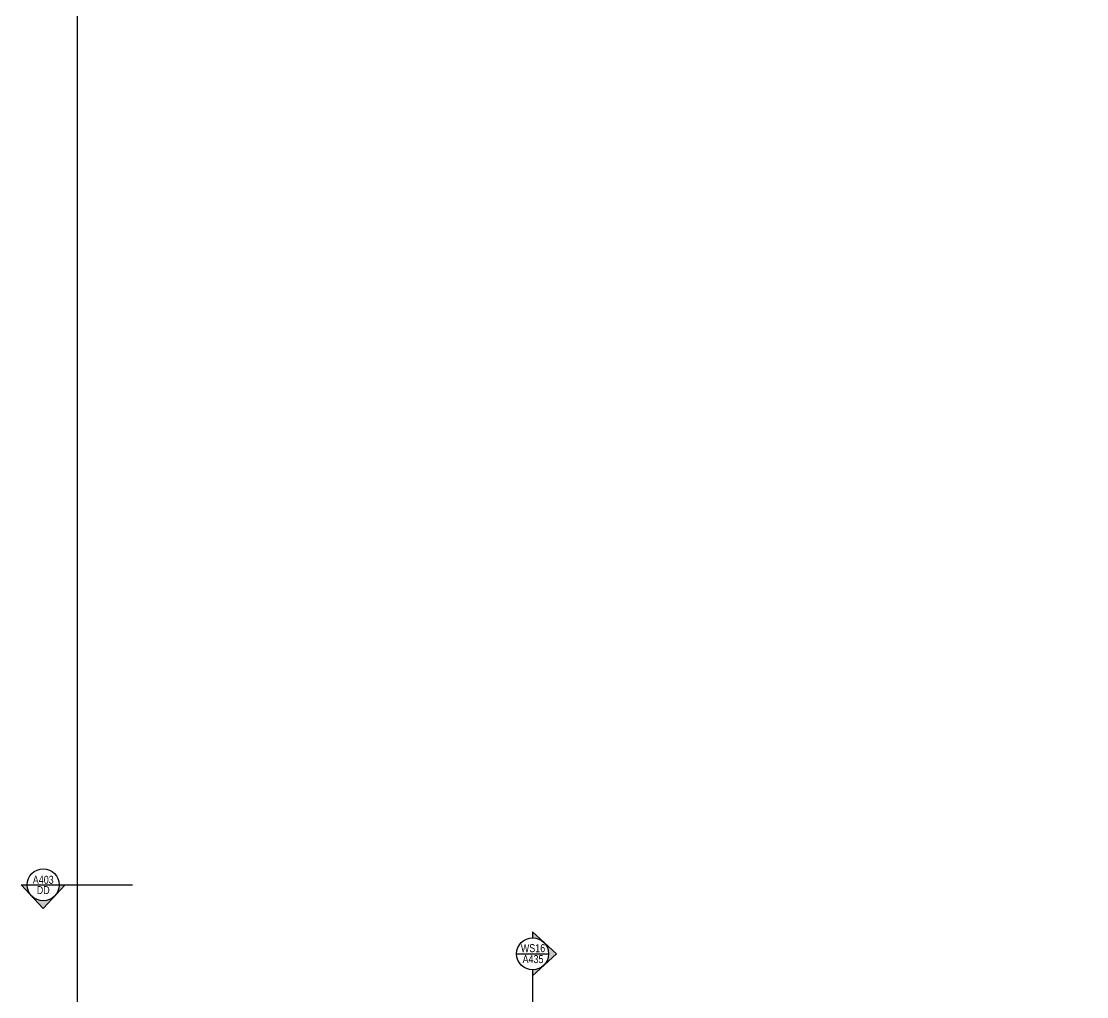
# Model space of a CAD drawing. Extents: x -1.8 to 45.6, y -22.6 to 61.5.
# Drawn here: x -0.87 to 15.77, y 22.75 to 37.99 of the extents above; entities that cross this region are included whole.
import ezdxf
from ezdxf.enums import TextEntityAlignment as Align

# ---------------------------------------------------------------- set-up
doc = ezdxf.new("R2010")
doc.units = 0
doc.header["$MEASUREMENT"] = 0
doc.header["$PDMODE"] = 35
doc.header["$PDSIZE"] = 0.3
doc.layers.get('0').update_dxf_attribs({"linetype": 'CONTINUOUS'})
doc.layers.get('DEFPOINTS').update_dxf_attribs({"linetype": 'CONTINUOUS'})
for name, color, linetype in [('60%', 7, 'CONTINUOUS'), ('A-ANNO-SECT-TAG', 7, 'CONTINUOUS'), ('S-2ND-3RD-4-5-6TH$0$N-PLOT', 5, 'CONTINUOUS')]:
    doc.layers.add(name, color=color, linetype=linetype)
doc.styles.add('A100-STEXT', font='arial.ttf', dxfattribs={"height": 0.25})
doc.styles.add('BLOCK', font='arial.ttf', dxfattribs={"width": 0.8, "height": 0.25})
doc.dimstyles.new('A100-DIM', dxfattribs={"dimtxt": 0.25, "dimasz": 0.2, "dimexe": 0.1, "dimexo": 0.3, "dimgap": 0.1, "dimtad": 1, "dimlfac": 100, "dimrnd": 0.5, "dimdsep": 46, "dimtxsty": 'A100-STEXT', "dimblk1": 'OBLIQUE', "dimblk2": 'OBLIQUE', "dimsah": 1, "dimcen": -0.05, "dimdle": 0.1, "dimclrd": 15, "dimclre": 15, "dimclrt": 256, "dimadec": 0, "dimazin": 0, "dimtfac": 0.28, "dimtix": 1, "dimtmove": 2, "dimatfit": 3, "dimldrblk": 'OBLIQUE', "dimfxl": 1, "dimtolj": 1, "dimarcsym": 0})

# ---------------------------------------------------------------- blocks, each defined once
blk = doc.blocks.new('_OBLIQUE')
at = {"color": 0, "linetype": 'ByBlock'}
blk.add_line((-0.5, -0.5), (0.5, 0.5), dxfattribs=at)
blk = doc.blocks.new('*D302')
at = {"layer": '60%', "color": 15, "lineweight": -2}
for p, q in [((14.103, 57.756), (17.15, 61.545)), ((17.01, 61.53), (45.002, 39.018)), ((41.94, 35.369), (44.987, 39.159))]:
    blk.add_line(p, q, dxfattribs=at)
at = {"layer": 'DEFPOINTS', "color": 0}
for p in [(13.915, 57.522), (44.924, 39.081), (41.752, 35.135)]:
    blk.add_point(p, dxfattribs=at)
at = {"layer": '60%', "color": 15, "lineweight": -2, "xscale": 0.2, "yscale": 0.2, "zscale": 0.2}
for p, rotation in [((17.088, 61.467), 141.1937093848894), ((44.924, 39.081), 321.1937093848894)]:
    blk.add_blockref('_OBLIQUE', p, dxfattribs=dict(at, rotation=rotation))
at = {"layer": '60%', "insert": (31.149, 50.451), "char_height": 0.25, "attachment_point": 5, "rotation": 321.1937, "style": 'A100-STEXT'}
blk.add_mtext('\\A1;3572', dxfattribs=at)
blk = doc.blocks.new('SCT_TAG_R')
h = blk.add_hatch(color=256)
h.paths.add_polyline_path([(0.371, 0.343), (0, 0.685), (0, 0.593, -0.755389), (0.131, 0.13), (0.131, 0.121)])
h.paths.add_polyline_path([(0.131, 0.121), (0.131, 0.13, -0.139348), (0, 0.093), (0, 0)])
for p, q in [((0, 0.685), (0, 0.593)), ((0, 0.685), (0.371, 0.343)), ((0, 0), (0.371, 0.343)), ((0, 0.093), (0, 0)), ((0, 0), (0, -1.051))]:
    blk.add_line(p, q)
at = {"ltscale": 4}
blk.add_line((-0.25, 0.343), (0.25, 0.343), dxfattribs=at)
blk.add_circle((0, 0.343), 0.25)
at = {"color": 7, "style": 'BLOCK', "width": 0.8}
for tag, p in [('SCT.NO.', (0.006, 0.431)), ('DWG', (0.006, 0.26))]:
    blk.add_attdef(tag, text='', height=0.125, dxfattribs=at).set_placement(p, align=Align.MIDDLE)
blk = doc.blocks.new('SCT_TAG_D')
h = blk.add_hatch(color=256)
h.paths.add_polyline_path([(0, -0.00742), (-0.00685, 0), (-0.005, 0, 0.755389), (0.00425, -0.00263), (0.00442, -0.00263)])
h.paths.add_polyline_path([(0.00442, -0.00263), (0.00425, -0.00263, 0.139348), (0.005, 0), (0.00685, 0)])
for p, q in [((-0.00685, 0), (0.00685, 0)), ((-0.00685, 0), (0, -0.00742)), ((0.00685, 0), (0, -0.00742)), ((0.00685, 0), (0.02788, 0))]:
    blk.add_line(p, q)
blk.add_circle((0, 0), 0.005)
at = {"color": 7, "style": 'BLOCK', "width": 0.8}
for tag, p in [('DWG', (0, 0.00159)), ('SCT.NO.', (0, -0.00163))]:
    blk.add_attdef(tag, text='', height=0.0025, dxfattribs=at).set_placement(p, align=Align.MIDDLE)

msp = doc.modelspace()

# ---------------------------------------------------------------- linework, layer by layer
at = {"layer": 'S-2ND-3RD-4-5-6TH$0$N-PLOT'}
msp.add_lwpolyline([(0, 0), (38.90837, 0, 0.41421356), (41.90837, 3), (41.90837, 55.45463, 0.4229554), (38.81912, 58.4533), (0, 57.29794)], format="xyb", close=True, dxfattribs=at)

# ---------------------------------------------------------------- block references
at = {"layer": 'A-ANNO-SECT-TAG', "ltscale": 4, "xscale": 50, "yscale": 50, "zscale": 50}
msp.add_blockref('SCT_TAG_D', (-0.52891, 24.50051), dxfattribs=at).add_auto_attribs({'DWG': 'A403', 'SCT.NO.': 'DD'})
msp.add_blockref('SCT_TAG_D', (-0.52891, 24.50051), dxfattribs=at).add_auto_attribs({'DWG': 'A403', 'SCT.NO.': 'DD'})
at = {"layer": 'A-ANNO-SECT-TAG'}
msp.add_blockref('SCT_TAG_R', (7.11709, 23.08043), dxfattribs=at).add_auto_attribs({'DWG': 'A435', 'SCT.NO.': 'WS16'})
msp.add_blockref('SCT_TAG_R', (7.11709, 23.08043), dxfattribs=at).add_auto_attribs({'DWG': 'A435', 'SCT.NO.': 'WS16'})

# ---------------------------------------------------------------- dimensions: what is measured, and where the dimension line sits
at = {"layer": '60%'}
dim = msp.add_aligned_dim(p1=(13.91484, 57.521928), p2=(41.751696, 35.135489), distance=5.062794, dimstyle='A100-DIM', dxfattribs=at)
dim.commit()
dim.dimension.update_dxf_attribs({"geometry": '*D302', "text_midpoint": (31.148783, 50.45145)})

doc.saveas('drawing.dxf')
